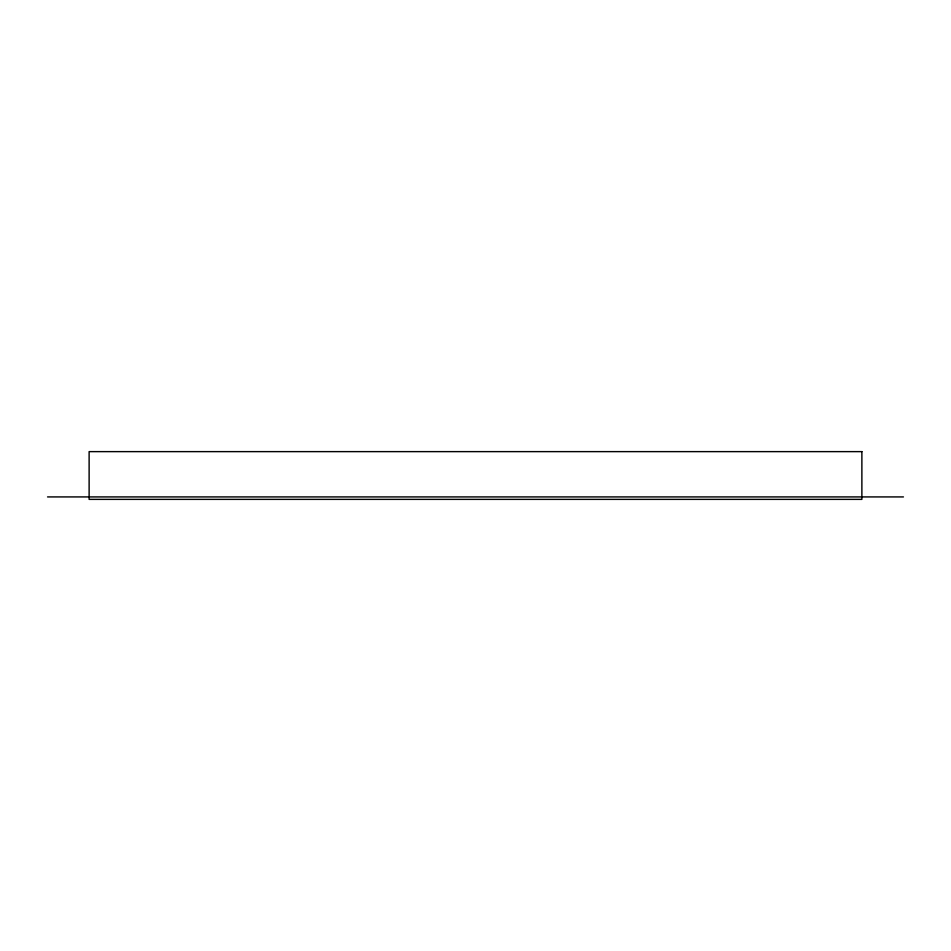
<?xml version="1.0" encoding="UTF-8"?>
<svg xmlns="http://www.w3.org/2000/svg" width="951" height="951" viewBox="0 0 951 951"><rect width="100%" height="100%" fill="white"/><g stroke="black" fill="none" stroke-linecap="round" stroke-linejoin="round"><path stroke-width="1.43" d="M47.55 496.921L903.45 496.921M861.879 451.63L89.121 451.63L89.121 499.37L861.879 499.37L861.879 451.63"/></g></svg>
